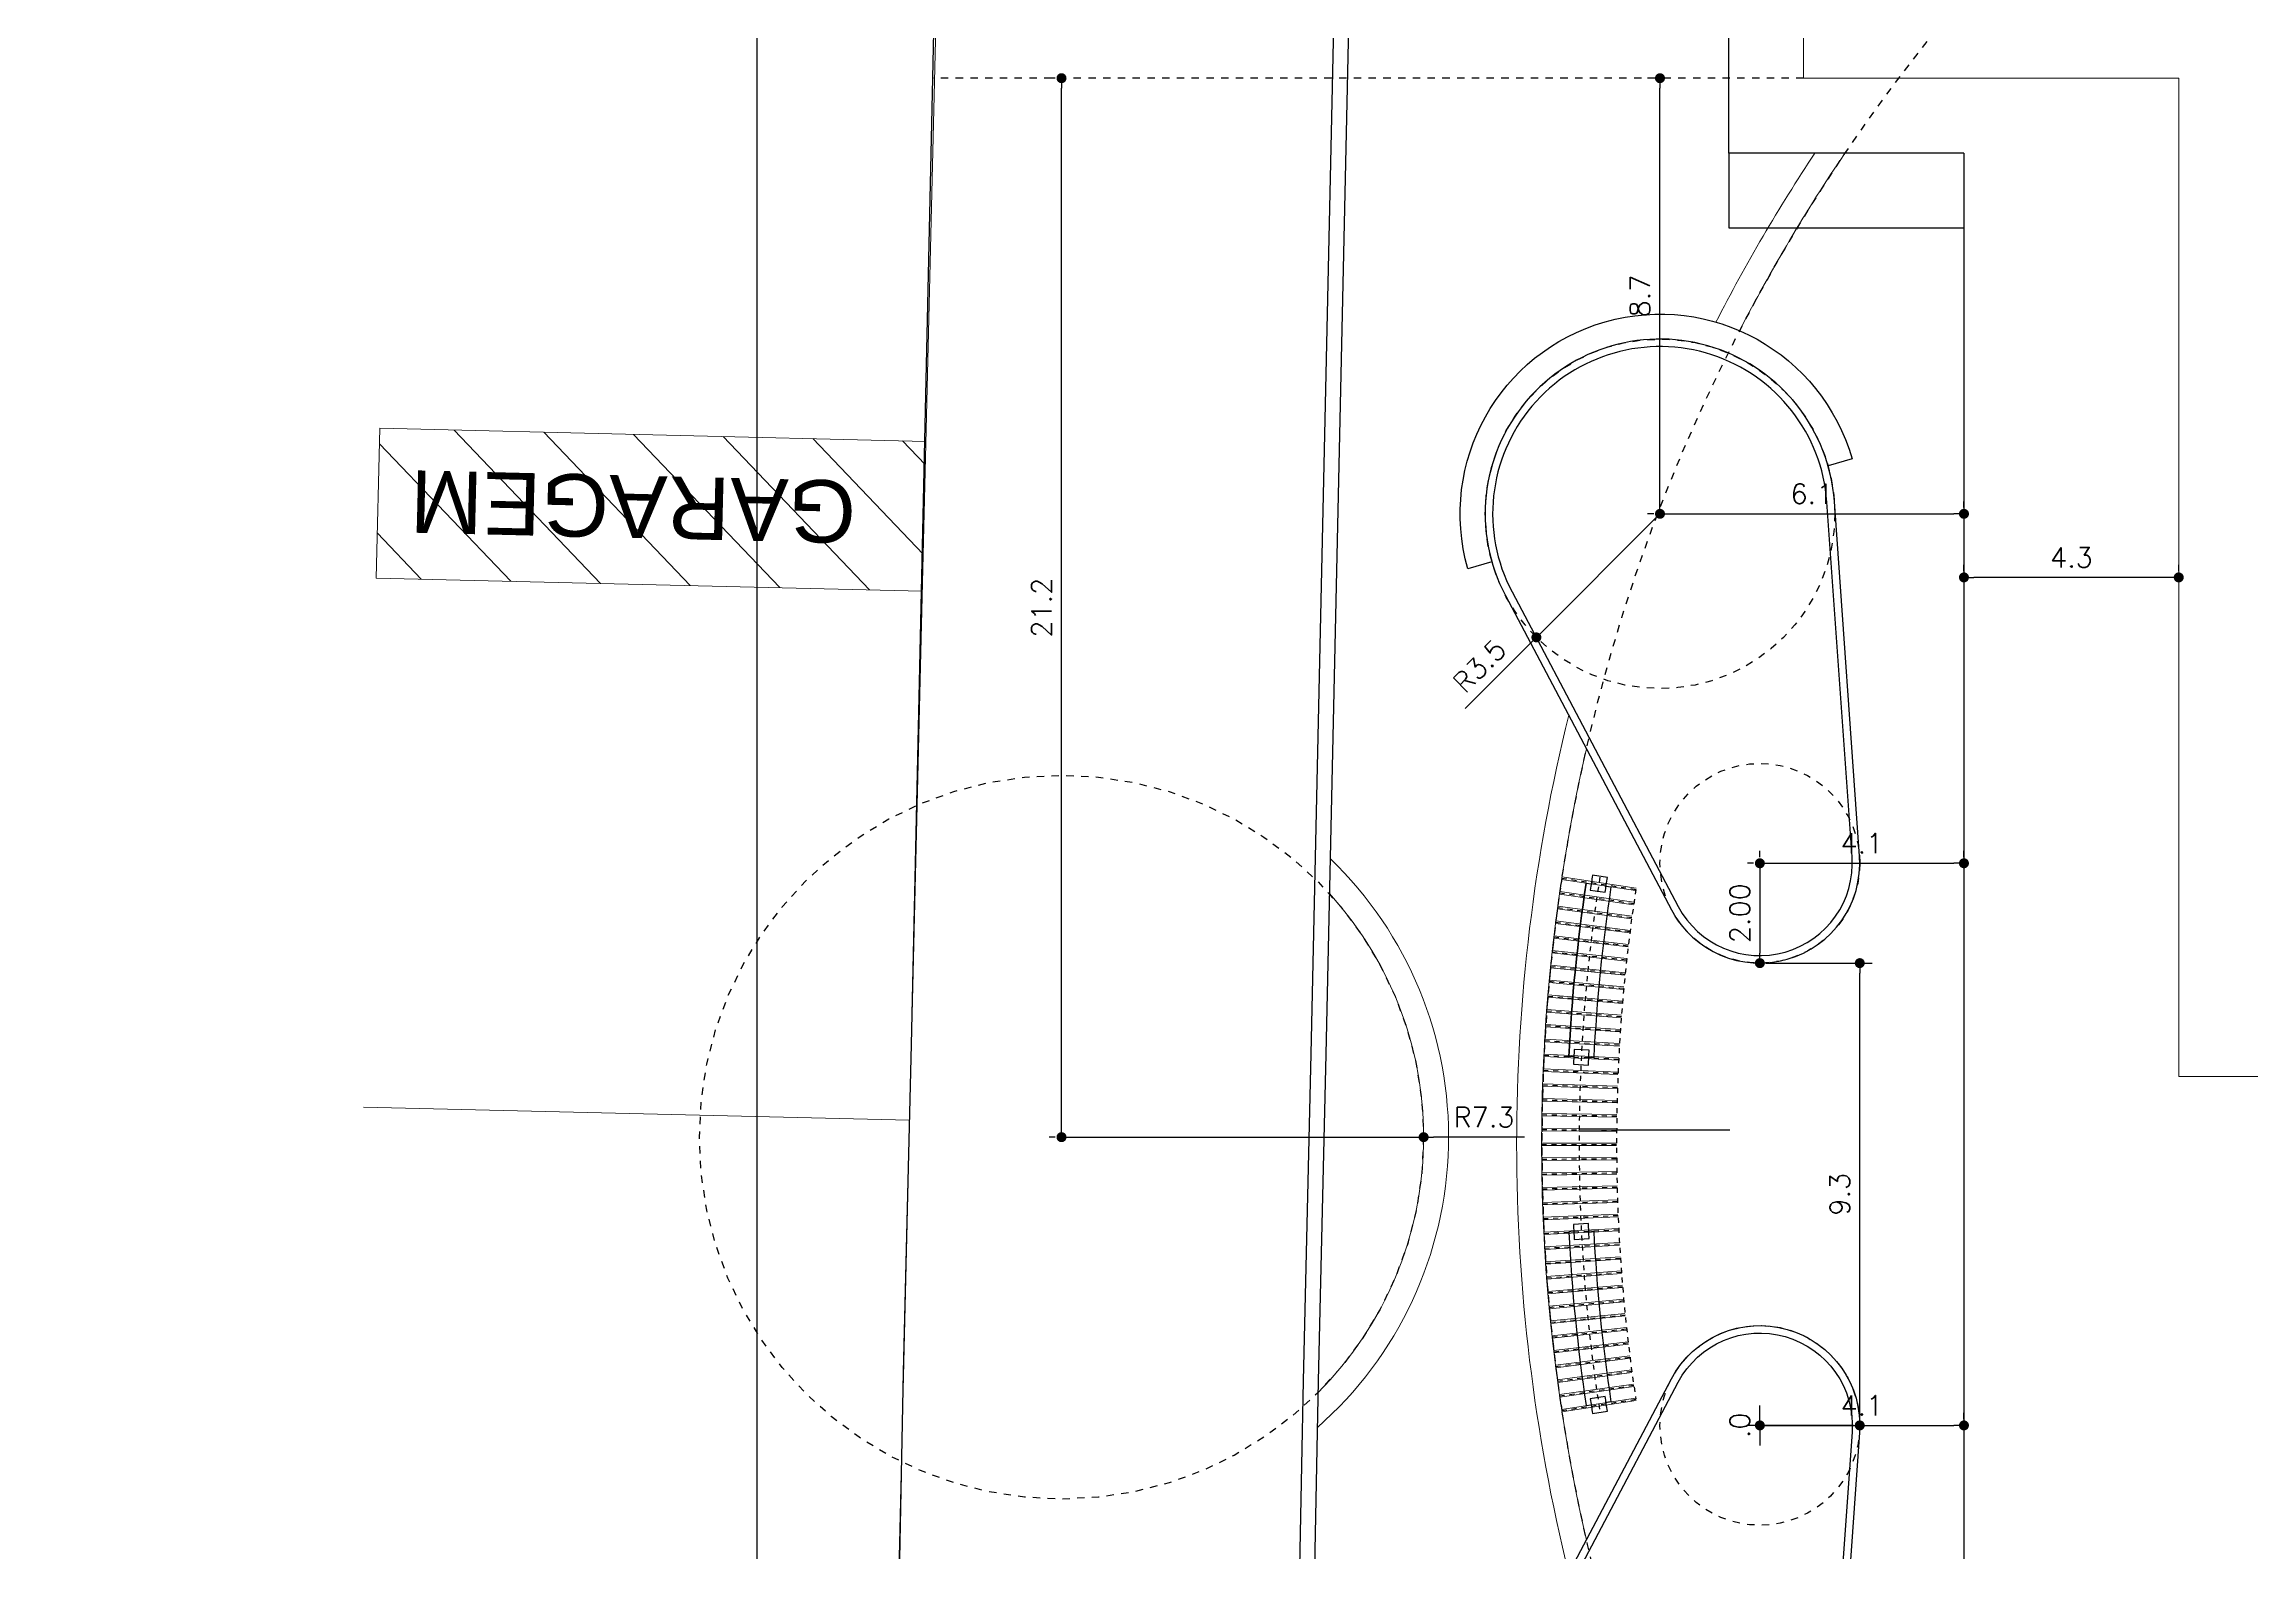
# Model space of a CAD drawing. Extents: x 387222 to 388513, y 9633222 to 9634061.
# Drawn here: x 388092.81 to 388137.01, y 9633354.77 to 9633385 of the extents above; entities that cross this region are included whole.
import ezdxf

# ---------------------------------------------------------------- set-up
doc = ezdxf.new("R2010")
doc.units = 0
doc.header["$LTSCALE"] = 0.04921259842519685
doc.header["$PDSIZE"] = -2.5
doc.linetypes.add('ACAD_PROJEÇÃO', pattern=[0.2, 0.1, -0.1])
doc.linetypes.add('DASHDOT', pattern=[1, 0.5, -0.25, 0, -0.25])
doc.layers.get('Defpoints').update_dxf_attribs({"color": 8})
for name, color, linetype in [('AI-Cotas', 12, 'Continuous'), ('BANCO', 2, 'Continuous'), ('Camada 1', 7, 'Continuous'), ('EIXO', 253, 'DASHDOT'), ('MEIO-FIO', 3, 'Continuous'), ('P2', 2, 'Continuous'), ('P6', 4, 'Continuous'), ('PROJEÇÃO', 8, 'ACAD_PROJEÇÃO')]:
    doc.layers.add(name, color=color, linetype=linetype)
for name, color, linetype, lineweight in [('ARQ_ALVENARIA', 1, 'Continuous', 0), ('ARQ_PISO', 7, 'Continuous', 13), ('CARAMANCHÃO', 2, 'Continuous', 13), ('Layout', 8, 'Continuous', 13)]:
    doc.layers.add(name, color=color, linetype=linetype, lineweight=lineweight)
doc.styles.add('RS200', font='romans.shx', dxfattribs={"height": 0.4})
doc.styles.add('T7', font='arial.ttf')
doc.dimstyles.new('Cota 200', dxfattribs={"dimscale": 0.2, "dimtxt": 0.4, "dimasz": 1, "dimexe": 1.25, "dimexo": 0.625, "dimgap": 1, "dimtad": 1, "dimzin": 4, "dimdsep": 46, "dimtxsty": 'RS200', "dimblk": 'DOT', "dimcen": 0.1, "dimclrt": 2, "dimadec": 0, "dimazin": 0, "dimtfac": 1, "dimtix": 1, "dimtmove": 0, "dimatfit": 3, "dimldrblk": 'DOT', "dimfxl": 1, "dimarcsym": 0})

# ---------------------------------------------------------------- blocks, each defined once
blk = doc.blocks.new('A$C16AF3B07')
at = {"layer": 'Layout'}
h = blk.add_hatch(dxfattribs=at)
h.set_pattern_fill('LINE', color=256, scale=0.4, angle=45, style=0)
h.set_pattern_definition([(45, (57.49700831703376, -18.20105795003474), (-0.8980256121069153, 0.8980256121069154), [])])
h.paths.add_polyline_path([(62.50000041775638, 10.93513705208898), (59.50000041775638, 10.93513705208898), (59.50000041775638, 2.272427082061768e-07), (62.50000041775638, 2.272427082061768e-07)])
for p, q in [((48.90000041777967, 2.272427082061768e-07), (48.90000041777967, 10.93513705208898)), ((59.50000041775638, 2.272427082061768e-07), (59.50000041775638, 10.93513705208898)), ((62.50000041775638, 10.93513705208898), (59.50000041775638, 10.93513705208898)), ((62.50000041775638, 2.272427082061768e-07), (62.50000041775638, 10.93513705208898)), ((87.5100004177657, 2.272427082061768e-07), (4.177563823759556e-07, 2.272427082061768e-07))]:
    blk.add_line(p, q, dxfattribs=at)
at = {"layer": 'Layout', "insert": (60.42481514048995, 1.36657103523612), "char_height": 1.25, "width": 15.72225240717143, "attachment_point": 1, "rotation": 90, "style": 'T7'}
blk.add_mtext('GARAGEM', dxfattribs=at)
blk = doc.blocks.new('Car 01')
at = {"layer": 'BANCO'}
for radius, start, end in [(35, 92.87999999979368, 98.59907443741207), (35, 81.40092556258797, 87.12000000020632), (34.5, 92.87999999984801, 98.59848131056421), (34.5, 81.4015186894358, 87.12000000015199)]:
    blk.add_arc((-0.291117513901554, -34.7487805634737), radius, start, end, dxfattribs=at)
at = {"layer": 'CARAMANCHÃO'}
for points in [[(-4.765250172757078, 0.4681580010801554), (-4.577250322385225, -1.020014051347971)], [(-4.715644437645096, 0.4744246639311314), (-4.527644587273244, -1.013747388496995)], [(-4.470063884218689, 0.5044041462242603), (-4.294537766312715, -0.9852906484156847)], [(-4.420407390978653, 0.5102550182491541), (-4.244881273072679, -0.9794397763907909)], [(-4.17458430287661, 0.5381761007010937), (-4.011544236389454, -0.9529368840157986)], [(-4.124880536634009, 0.5436107702553272), (-3.961840470146853, -0.947502214461565)], [(-3.878832166374195, 0.5694714970886707), (-3.728289594117086, -0.9229550287127495)], [(-3.829084615514148, 0.5744895823299885), (-3.678542043257039, -0.9179369434714317)], [(-3.582828231737949, 0.5982881356030703), (-3.44479371921625, -0.8953471872955561)], [(-3.533040387672372, 0.6028892863541842), (-3.395005875150673, -0.8907460365444422)], [(-3.286593273514882, 0.6246239952743053), (-3.161076508520637, -0.8701152950525284)], [(-3.236768630507868, 0.6288078874349594), (-3.111251865513623, -0.8659314028918743)], [(-2.990148082550149, 0.6484772264957428), (-2.877157874230761, -0.8472611233592033)], [(-2.940290137485135, 0.6522435657680035), (-2.827299929165747, -0.8434947840869427)], [(-2.693513464240823, 0.6698461566120386), (-2.593057742691599, -0.8267862796783447)], [(-2.643625716329552, 0.6731946803629398), (-2.543169994780328, -0.8234377559274435)], [(-2.396710237546358, 0.6887292861938477), (-2.308796053112019, -0.8086921963840723)], [(-2.34679618809605, 0.6916597578674555), (-2.258882003661711, -0.8057617247104645)], [(-2.099759233125951, 0.7051252890378237), (-2.024392755876761, -0.792980145663023)], [(-2.049822385248262, 0.7076375037431717), (-1.974455907999072, -0.790467930957675)], [(-1.802681291999761, 0.7190330140292645), (-1.73986781144049, -0.7796512302011251)], [(-1.752725150436163, 0.7211267966777086), (-1.689911669876892, -0.777557447552681)], [(-1.505497264093719, 0.7304514851421118), (-1.455241188639775, -0.7687063869088888)], [(-1.455525334924459, 0.7321266885846853), (-1.405269259470515, -0.7670311834663153)], [(-1.208228006900754, 0.7393799033015966), (-1.170532863703556, -0.7601463794708252)], [(-1.158243797370233, 0.74063640832901), (-1.120548654173035, -0.7588898744434118)], [(-0.9108943836181425, 0.7458176389336586), (-0.8857628183322959, -0.7539718132466078)], [(-0.860901401785668, 0.7466553580015898), (-0.8357698364998214, -0.7531340941786766)], [(-0.6135172623326071, 0.7497642450034618), (-0.6009510387084447, -0.750183118507266)], [(-0.5635190168977715, 0.750183118507266), (-0.5509527932736091, -0.7497642450034618)], [(-0.3161175139248371, 0.7512194365262985), (-0.3161175139248371, -0.7487805634737015)], [(-0.266117513878271, 0.7512194365262985), (-0.266117513878271, -0.7487805634737015)], [(-0.01871601090533659, 0.750183118507266), (-0.03128223452949896, -0.7497642450034618)], [(0.03128223452949896, 0.7497642450034618), (0.01871601090533659, -0.750183118507266)], [(0.2786663739825599, 0.7466553580015898), (0.2535348086967133, -0.7531340941786766)], [(0.3286593558150344, 0.7458176389336586), (0.3035277905291878, -0.7539718132466078)], [(0.5760087695671245, 0.74063640832901), (0.5383136263699271, -0.7588898744434118)], [(0.6259929790976457, 0.7393799033015966), (0.5882978359004483, -0.7601463794708252)], [(0.8732903071213514, 0.7321266885846853), (0.8230342316674069, -0.7670311834663153)], [(0.9232622362906113, 0.7304514851421118), (0.8730061608366668, -0.7687063869088888)], [(1.170490122633055, 0.7211267966777086), (1.107676642073784, -0.777557447552681)], [(1.220446264196653, 0.7190330140292645), (1.157632783637382, -0.7796512302011251)], [(1.467587357445154, 0.7076375037431717), (1.392220880195964, -0.790467930957675)], [(1.517524205322843, 0.7051252890378237), (1.442157728073653, -0.792980145663023)], [(1.764561160292942, 0.6916597578674555), (1.676646975858603, -0.8057617247104645)], [(1.81447520974325, 0.6887292861938477), (1.726561025308911, -0.8086921963840723)], [(2.061390688526444, 0.6731946803629398), (1.96093496697722, -0.8234377559274435)], [(2.111278436437715, 0.6698461566120386), (2.010822714888491, -0.8267862796783447)], [(2.358055109682027, 0.6522435657680035), (2.245064901362639, -0.8434947840869427)], [(2.407913054747041, 0.6484772264957428), (2.294922846427653, -0.8472611233592033)], [(2.654533602762967, 0.6288078874349594), (2.529016837768722, -0.8659314028918743)], [(2.704358245769981, 0.6246239952743053), (2.578841480775736, -0.8701152950525284)], [(2.950805359869264, 0.6028892863541842), (2.812770847347565, -0.8907460365444422)], [(3.000593203934841, 0.5982881356030703), (2.862558691413142, -0.8953471872955561)], [(3.24684958771104, 0.5744895823299885), (3.096307015453931, -0.9179369434714317)], [(3.296597138571087, 0.5694714970886707), (3.146054566313978, -0.9229550287127495)], [(3.542645508830901, 0.5436107702553272), (3.379605442343745, -0.947502214461565)], [(3.592349275073502, 0.5381761007010937), (3.429309208586346, -0.9529368840157986)], [(3.838172363175545, 0.5102550182491541), (3.66264624526957, -0.9794397763907909)], [(3.887828856415581, 0.5044041462242603), (3.712302738509607, -0.9852906484156847)], [(4.133409409841988, 0.4744246657937765), (3.945409559470136, -1.01374738663435)], [(4.18301514495397, 0.4681580029428005), (3.995015294582117, -1.020014049485326)], [(-5.648842221009545, 0.344600735232234), (-5.423503837373573, -1.138376882299781)], [(-5.599409633723553, 0.352112015709281), (-5.374071250087582, -1.130865601822734)], [(-5.354660024575423, 0.38825349137187), (-5.14175316732144, -1.096559854224324)], [(-5.305166246311273, 0.3953503873199224), (-5.09225938905729, -1.089462958276272)], [(-5.060122451221105, 0.4294402115046978), (-4.859662062954158, -1.057104652747512)], [(-5.010570955695584, 0.4361222255975008), (-4.810110567428637, -1.050422638654709)], [(4.428335927892476, 0.4361222255975008), (4.227875539625529, -1.050422638654709)], [(4.477887423417997, 0.4294402115046978), (4.277427035151049, -1.057104652747512)], [(4.722931218508165, 0.3953503873199224), (4.510024361254182, -1.089462958276272)], [(4.772424996772315, 0.38825349137187), (4.559518139518332, -1.096559854224324)], [(5.017174605920445, 0.352112015709281), (4.791836222284473, -1.130865601822734)], [(5.066607193206437, 0.344600735232234), (4.841268809570465, -1.138376882299781)]]:
    blk.add_lwpolyline(points, dxfattribs=at)
at = {"layer": 'EIXO'}
for points in [[(-4.740447305201087, 0.4712913315743208), (-4.552447454829235, -1.01688071899116)], [(-4.445235637598671, 0.5073295831680298), (-4.269709519692697, -0.9823652133345604)], [(-4.14973241975531, 0.5408934354782104), (-3.986692353268154, -0.9502195492386818)], [(-3.853958390944172, 0.5719805397093296), (-3.703415818687063, -0.9204459860920906)], [(-3.557934309705161, 0.6005887109786272), (-3.419899797183461, -0.8930466119199991)], [(-3.261680952040479, 0.6267159413546324), (-3.136164186988026, -0.8680233489722013)], [(-2.965219110017642, 0.6503603961318731), (-2.852228901698254, -0.845377953723073)], [(-2.668569590256084, 0.6715204175561666), (-2.568113868765067, -0.8251120168715715)], [(-2.371753212821204, 0.690194521099329), (-2.283839028386865, -0.8072269596159458)], [(-2.074790809187107, 0.7063813973218203), (-1.999424331937917, -0.7917240392416716)], [(-1.777703221247066, 0.7200799062848091), (-1.714889740629587, -0.7786043398082256)], [(-1.480511299509089, 0.7312890868633986), (-1.430255224055145, -0.767868785187602)], [(-1.183235902106389, 0.7400081567466259), (-1.1455407589674, -0.7595181278884411)], [(-0.8858978927019052, 0.7462364993989468), (-0.8607663274160586, -0.7535529546439648)], [(-0.5885181396151893, 0.7499736808240414), (-0.5759519159910269, -0.7499736808240414)], [(-0.291117513901554, 0.7512194365262985), (-0.291117513901554, -0.7487805634737015)], [(0.006283111812081188, 0.7499736808240414), (-0.006283111812081188, -0.7499736808240414)], [(0.3036628648987971, 0.7462364993989468), (0.2785312996129505, -0.7535529546439648)], [(0.6010008743032813, 0.7400081567466259), (0.5633057311642915, -0.7595181278884411)], [(0.8982762717059813, 0.7312890868633986), (0.8480201962520368, -0.767868785187602)], [(1.195468193443958, 0.7200799062848091), (1.132654712826479, -0.7786043398082256)], [(1.492555781383999, 0.7063813973218203), (1.417189304134808, -0.7917240392416716)], [(1.789518185018096, 0.690194521099329), (1.701604000583757, -0.8072269596159458)], [(2.086334562452976, 0.6715204175561666), (1.985878840961959, -0.8251120168715715)], [(2.382984082214534, 0.6503603961318731), (2.269993873895146, -0.845377953723073)], [(2.679445924295578, 0.6267159413546324), (2.553929159243125, -0.8680233489722013)], [(2.975699281902052, 0.6005887109786272), (2.837664769380353, -0.8930466119199991)], [(3.271723363141064, 0.5719805397093296), (3.121180790883955, -0.9204459860920906)], [(3.567497391952202, 0.5408934354782104), (3.404457325465046, -0.9502195492386818)], [(3.863000609795563, 0.5073295831680298), (3.687474491889589, -0.9823652133345604)], [(4.158212277397979, 0.4712913334369659), (3.970212427026127, -1.016880717128515)], [(-5.624125927395653, 0.3483563754707575), (-5.398787543701474, -1.134621242061257)], [(-5.329913135443348, 0.3918019384145737), (-5.117006278189365, -1.093011405318975)], [(-5.035346703487448, 0.4327812176197767), (-4.834886315162294, -1.053763644769788)], [(4.45311167568434, 0.4327812176197767), (4.252651287359186, -1.053763644769788)], [(4.74767810764024, 0.3918019384145737), (4.534771250386257, -1.093011405318975)], [(5.041890899592545, 0.3483563754707575), (4.816552515898366, -1.134621242061257)]]:
    blk.add_lwpolyline(points, dxfattribs=at)
for radius, start, end in [(35.5, 81.36000000304605, 98.63999999695396), (34.75, 81.13846155099105, 98.86153844900895), (34, 81.36000000304605, 98.63999999695396)]:
    blk.add_arc((-0.291117513901554, -34.7487805634737), radius, start, end, dxfattribs=at)
at = {"layer": 'P6'}
for points in [[(-2.179320110939443, -0.2012378051877022, -0.002167640242769304), (-1.879699024022557, -0.1861645095050335), (-1.894772458763327, 0.1134593691676855, 0.002149007059236407), (-2.194393545971252, 0.09838607534766197)], [(1.297464027360547, -0.1861645113676786, -0.002167640242769304), (1.597085114277434, -0.2012378070503473), (1.612158551230095, 0.09838607162237167, 0.002149007059236407), (1.312537464255001, 0.1134593691676855)], [(-5.637037243577652, -0.5651710126549006, -0.002167640242769304), (-5.340441720210947, -0.5201033353805542), (-5.385509815707337, -0.2235050480812788, 0.002149007059236407), (-5.682105339481495, -0.26857272349298)], [(4.758206723199692, -0.5201033409684896, -0.002167640242769304), (5.054802246566396, -0.565171018242836), (5.09987034421647, -0.2685727309435606, 0.002149007059236407), (4.80327482096618, -0.2235050518065691)]]:
    blk.add_lwpolyline(points, format="xyb", close=True, dxfattribs=at)
blk = doc.blocks.new('_Dot')
at = {"color": 0, "linetype": 'ByBlock', "lineweight": -2}
blk.add_line((-0.5, 0), (-1, 0), dxfattribs=at)
at = {"color": 0, "linetype": 'ByBlock', "const_width": 0.5}
blk.add_lwpolyline([(-0.25, 0, 1), (0.25, 0, 1)], format="xyb", close=True, dxfattribs=at)
blk = doc.blocks.new('*D323')
at = {"layer": 'AI-Cotas', "color": 0, "lineweight": -2, "transparency": 16777216}
for p, q in [((388127.1621112292, 9633357.451704603), (388127.1621112292, 9633357.576704603)), ((388131.2482792893, 9633357.451704603), (388131.2482792893, 9633357.576704603)), ((388127.3621112292, 9633357.326704603), (388131.0482792893, 9633357.326704603))]:
    blk.add_line(p, q, dxfattribs=at)
at = {"layer": 'Defpoints', "color": 0, "transparency": 16777216}
for p in [(388127.1621112292, 9633357.326704603), (388131.2482792893, 9633357.326704603), (388131.2482792893, 9633357.326704603)]:
    blk.add_point(p, dxfattribs=at)
at = {"layer": 'AI-Cotas', "color": 0, "lineweight": -2, "transparency": 16777216, "xscale": 0.2, "yscale": 0.2, "zscale": 0.2, "rotation": 180}
blk.add_blockref('_Dot', (388127.1621112292, 9633357.326704603), dxfattribs=at)
at = {"layer": 'AI-Cotas', "color": 0, "lineweight": -2, "transparency": 16777216, "xscale": 0.2, "yscale": 0.2, "zscale": 0.2}
blk.add_blockref('_Dot', (388131.2482792893, 9633357.326704603), dxfattribs=at)
at = {"layer": 'AI-Cotas', "color": 2, "transparency": 16777216, "insert": (388129.2051952592, 9633357.726704603), "char_height": 0.4, "attachment_point": 5, "style": 'RS200'}
blk.add_mtext('4.1', dxfattribs=at)
blk = doc.blocks.new('*D347')
at = {"layer": 'AI-Cotas', "color": 0, "lineweight": -2, "transparency": 16777216}
for p, q in [((388127.1621112292, 9633357.526704602), (388127.1621112292, 9633357.726704603)), ((388127.0371112292, 9633357.326704603), (388126.9121112292, 9633357.326704603)), ((388129.0371017759, 9633357.326671533), (388126.9121112292, 9633357.326671533)), ((388127.1621112292, 9633357.326704603), (388127.1621112292, 9633357.326671533)), ((388127.1621112292, 9633357.126671534), (388127.1621112292, 9633356.926671533))]:
    blk.add_line(p, q, dxfattribs=at)
at = {"layer": 'Defpoints', "color": 0, "transparency": 16777216}
for p in [(388127.1621112292, 9633357.326704603), (388127.1621112292, 9633357.326671533), (388129.1621017759, 9633357.326671533)]:
    blk.add_point(p, dxfattribs=at)
at = {"layer": 'AI-Cotas', "color": 0, "lineweight": -2, "transparency": 16777216, "xscale": 0.2, "yscale": 0.2, "zscale": 0.2}
for p, rotation in [((388127.1621112292, 9633357.326704603), 270), ((388127.1621112292, 9633357.326671533), 90)]:
    blk.add_blockref('_Dot', p, dxfattribs=dict(at, rotation=rotation))
at = {"layer": 'AI-Cotas', "color": 2, "transparency": 16777216, "insert": (388126.7621112276, 9633357.326688068), "char_height": 0.4, "attachment_point": 5, "rotation": 90, "style": 'RS200'}
blk.add_mtext('.0', dxfattribs=at)
blk = doc.blocks.new('*D325')
at = {"layer": 'AI-Cotas', "color": 0, "lineweight": -2, "transparency": 16777216}
for p, q in [((388125.1621187115, 9633375.71185666), (388125.1621187115, 9633375.83685666)), ((388131.2482792893, 9633375.71185666), (388131.2482792893, 9633375.83685666)), ((388125.3621187115, 9633375.58685666), (388131.0482792893, 9633375.58685666))]:
    blk.add_line(p, q, dxfattribs=at)
at = {"layer": 'Defpoints', "color": 0, "transparency": 16777216}
for p in [(388125.1621187115, 9633375.58685666), (388131.2482792893, 9633375.58685666), (388131.2482792893, 9633375.58685666)]:
    blk.add_point(p, dxfattribs=at)
at = {"layer": 'AI-Cotas', "color": 0, "lineweight": -2, "transparency": 16777216, "xscale": 0.2, "yscale": 0.2, "zscale": 0.2, "rotation": 180}
blk.add_blockref('_Dot', (388125.1621187115, 9633375.58685666), dxfattribs=at)
at = {"layer": 'AI-Cotas', "color": 0, "lineweight": -2, "transparency": 16777216, "xscale": 0.2, "yscale": 0.2, "zscale": 0.2}
blk.add_blockref('_Dot', (388131.2482792893, 9633375.58685666), dxfattribs=at)
at = {"layer": 'AI-Cotas', "color": 2, "transparency": 16777216, "insert": (388128.2051990004, 9633375.98685666), "char_height": 0.4, "attachment_point": 5, "style": 'RS200'}
blk.add_mtext('6.1', dxfattribs=at)
blk = doc.blocks.new('*D326')
at = {"layer": 'AI-Cotas', "color": 0, "lineweight": -2, "transparency": 16777216}
for p, q in [((388127.1621112292, 9633368.71188286), (388127.1621112292, 9633368.83688286)), ((388127.3621112292, 9633368.58688286), (388131.0482792893, 9633368.58688286)), ((388131.2482792893, 9633368.71188286), (388131.2482792893, 9633368.83688286))]:
    blk.add_line(p, q, dxfattribs=at)
at = {"layer": 'Defpoints', "color": 0, "transparency": 16777216}
for p in [(388127.1621112292, 9633368.58688286), (388131.2482792893, 9633368.58688286), (388131.2482792893, 9633368.58688286)]:
    blk.add_point(p, dxfattribs=at)
at = {"layer": 'AI-Cotas', "color": 0, "lineweight": -2, "transparency": 16777216, "xscale": 0.2, "yscale": 0.2, "zscale": 0.2, "rotation": 180}
blk.add_blockref('_Dot', (388127.1621112292, 9633368.58688286), dxfattribs=at)
at = {"layer": 'AI-Cotas', "color": 0, "lineweight": -2, "transparency": 16777216, "xscale": 0.2, "yscale": 0.2, "zscale": 0.2}
blk.add_blockref('_Dot', (388131.2482792893, 9633368.58688286), dxfattribs=at)
at = {"layer": 'AI-Cotas', "color": 2, "transparency": 16777216, "insert": (388129.2051952592, 9633368.98688286), "char_height": 0.4, "attachment_point": 5, "style": 'RS200'}
blk.add_mtext('4.1', dxfattribs=at)
blk = doc.blocks.new('*D327')
at = {"layer": 'AI-Cotas', "color": 0, "lineweight": -2, "transparency": 16777216}
for p, q in [((388125.1621187152, 9633375.586856645), (388122.6872449797, 9633373.11198292)), ((388121.259562714, 9633371.68430066), (388122.5458236225, 9633372.970561564))]:
    blk.add_line(p, q, dxfattribs=at)
at = {"layer": 'Defpoints', "color": 0, "transparency": 16777216}
for p in [(388125.1621187152, 9633375.586856645), (388122.6872449797, 9633373.11198292)]:
    blk.add_point(p, dxfattribs=at)
at = {"layer": 'AI-Cotas', "color": 0, "lineweight": -2, "transparency": 16777216, "xscale": 0.2, "yscale": 0.2, "zscale": 0.2, "rotation": 44.99999989219479}
blk.add_blockref('_Dot', (388122.6872449797, 9633373.11198292), dxfattribs=at)
at = {"layer": 'AI-Cotas', "color": 2, "transparency": 16777216, "insert": (388121.5491397791, 9633372.53956315), "char_height": 0.4, "attachment_point": 5, "rotation": 44.99999989219479, "style": 'RS200'}
blk.add_mtext('R3.5', dxfattribs=at)
blk = doc.blocks.new('*D328')
at = {"layer": 'AI-Cotas', "color": 0, "lineweight": -2, "transparency": 16777216}
for p, q in [((388127.0371112292, 9633368.58688286), (388126.9121112292, 9633368.58688286)), ((388127.1621112292, 9633368.38688286), (388127.1621112292, 9633366.78691593)), ((388127.2871017763, 9633366.58691593), (388127.4121112292, 9633366.58691593))]:
    blk.add_line(p, q, dxfattribs=at)
at = {"layer": 'Defpoints', "color": 0, "transparency": 16777216}
for p in [(388127.1621112292, 9633368.58688286), (388127.1621017763, 9633366.58691593), (388127.1621112292, 9633366.58691593)]:
    blk.add_point(p, dxfattribs=at)
at = {"layer": 'AI-Cotas', "color": 0, "lineweight": -2, "transparency": 16777216, "xscale": 0.2, "yscale": 0.2, "zscale": 0.2}
for p, rotation in [((388127.1621112292, 9633368.58688286), 90), ((388127.1621112292, 9633366.58691593), 270)]:
    blk.add_blockref('_Dot', p, dxfattribs=dict(at, rotation=rotation))
at = {"layer": 'AI-Cotas', "color": 2, "transparency": 16777216, "insert": (388126.7621112276, 9633367.586899396), "char_height": 0.4, "attachment_point": 5, "rotation": 90, "style": 'RS200'}
blk.add_mtext('2.00', dxfattribs=at)
blk = doc.blocks.new('*D348')
at = {"layer": 'AI-Cotas', "color": 0, "lineweight": -2, "transparency": 16777216}
for p, q in [((388125.0371187152, 9633384.313424403), (388124.9121187152, 9633384.313424403)), ((388125.1621187152, 9633375.78685665), (388125.1621187152, 9633384.113424404)), ((388125.0371187152, 9633375.58685665), (388124.9121187152, 9633375.58685665))]:
    blk.add_line(p, q, dxfattribs=at)
at = {"layer": 'Defpoints', "color": 0, "transparency": 16777216}
for p in [(388125.1621187152, 9633384.313424403), (388125.1621187152, 9633384.313424403), (388125.1621187152, 9633375.58685665)]:
    blk.add_point(p, dxfattribs=at)
at = {"layer": 'AI-Cotas', "color": 0, "lineweight": -2, "transparency": 16777216, "xscale": 0.2, "yscale": 0.2, "zscale": 0.2}
for p, rotation in [((388125.1621187152, 9633384.313424403), 90), ((388125.1621187152, 9633375.58685665), 270)]:
    blk.add_blockref('_Dot', p, dxfattribs=dict(at, rotation=rotation))
at = {"layer": 'AI-Cotas', "color": 2, "transparency": 16777216, "insert": (388124.7621187136, 9633379.950140527), "char_height": 0.4, "attachment_point": 5, "rotation": 90, "style": 'RS200'}
blk.add_mtext('8.7', dxfattribs=at)
blk = doc.blocks.new('*D349')
at = {"layer": 'AI-Cotas', "color": 0, "lineweight": -2, "transparency": 16777216}
for p, q in [((388127.2871112292, 9633366.58691593), (388129.4121112292, 9633366.58691593)), ((388129.1621112292, 9633357.526704602), (388129.1621112292, 9633366.386915931)), ((388129.0371112292, 9633357.326704603), (388128.9121112292, 9633357.326704603))]:
    blk.add_line(p, q, dxfattribs=at)
at = {"layer": 'Defpoints', "color": 0, "transparency": 16777216}
for p in [(388127.1621112292, 9633366.58691593), (388129.1621112292, 9633366.58691593), (388129.1621112292, 9633357.326704603)]:
    blk.add_point(p, dxfattribs=at)
at = {"layer": 'AI-Cotas', "color": 0, "lineweight": -2, "transparency": 16777216, "xscale": 0.2, "yscale": 0.2, "zscale": 0.2}
for p, rotation in [((388129.1621112292, 9633366.58691593), 90), ((388129.1621112292, 9633357.326704603), 270)]:
    blk.add_blockref('_Dot', p, dxfattribs=dict(at, rotation=rotation))
at = {"layer": 'AI-Cotas', "color": 2, "transparency": 16777216, "insert": (388128.7621112276, 9633361.956810266), "char_height": 0.4, "attachment_point": 5, "rotation": 90, "style": 'RS200'}
blk.add_mtext('9.3', dxfattribs=at)
blk = doc.blocks.new('*D363')
at = {"layer": 'AI-Cotas', "color": 0, "lineweight": -2, "transparency": 16777216}
for p, q in [((388113.0549604529, 9633384.313424403), (388112.9299604529, 9633384.313424403)), ((388113.1799604529, 9633363.300743239), (388113.1799604529, 9633384.113424404)), ((388113.0549604529, 9633363.10074324), (388112.9299604529, 9633363.10074324))]:
    blk.add_line(p, q, dxfattribs=at)
at = {"layer": 'Defpoints', "color": 0, "transparency": 16777216}
for p in [(388113.1799604529, 9633384.313424403), (388113.1799604529, 9633384.313424403), (388113.1799604529, 9633363.10074324)]:
    blk.add_point(p, dxfattribs=at)
at = {"layer": 'AI-Cotas', "color": 0, "lineweight": -2, "transparency": 16777216, "xscale": 0.2, "yscale": 0.2, "zscale": 0.2}
for p, rotation in [((388113.1799604529, 9633384.313424403), 90), ((388113.1799604529, 9633363.10074324), 270)]:
    blk.add_blockref('_Dot', p, dxfattribs=dict(at, rotation=rotation))
at = {"layer": 'AI-Cotas', "color": 2, "transparency": 16777216, "insert": (388112.7799604513, 9633373.707083821), "char_height": 0.4, "attachment_point": 5, "rotation": 90, "style": 'RS200'}
blk.add_mtext('21.2', dxfattribs=at)
blk = doc.blocks.new('*D364')
at = {"layer": 'AI-Cotas', "color": 0, "lineweight": -2, "transparency": 16777216}
for p, q in [((388113.1799604548, 9633363.100743238), (388120.4299604622, 9633363.100743236)), ((388122.4490080813, 9633363.100743236), (388120.6299604622, 9633363.100743236))]:
    blk.add_line(p, q, dxfattribs=at)
at = {"layer": 'Defpoints', "color": 0, "transparency": 16777216}
for p in [(388113.1799604548, 9633363.100743238), (388120.4299604622, 9633363.100743236)]:
    blk.add_point(p, dxfattribs=at)
at = {"layer": 'AI-Cotas', "color": 0, "lineweight": -2, "transparency": 16777216, "xscale": 0.2, "yscale": 0.2, "zscale": 0.2, "rotation": 179.9999999852798}
blk.add_blockref('_Dot', (388120.4299604622, 9633363.100743236), dxfattribs=at)
at = {"layer": 'AI-Cotas', "color": 2, "transparency": 16777216, "insert": (388121.6394842719, 9633363.500743236), "char_height": 0.4, "attachment_point": 5, "rotation": 359.99999998527977, "style": 'RS200'}
blk.add_mtext('R7.3', dxfattribs=at)
blk = doc.blocks.new('*D403')
at = {"layer": 'AI-Cotas', "color": 0, "lineweight": -2, "transparency": 16777216}
for p, q in [((388131.2482792893, 9633374.438424403), (388131.2482792893, 9633374.563424403)), ((388135.3482792882, 9633374.313424403), (388131.4482792893, 9633374.313424403)), ((388135.5482792882, 9633374.438424403), (388135.5482792882, 9633374.563424403))]:
    blk.add_line(p, q, dxfattribs=at)
at = {"layer": 'Defpoints', "color": 0, "transparency": 16777216}
for p in [(388131.2482792893, 9633374.313424403), (388131.2482792893, 9633374.313424403), (388135.5482792882, 9633374.313424403)]:
    blk.add_point(p, dxfattribs=at)
at = {"layer": 'AI-Cotas', "color": 0, "lineweight": -2, "transparency": 16777216, "xscale": 0.2, "yscale": 0.2, "zscale": 0.2, "rotation": 180}
blk.add_blockref('_Dot', (388131.2482792893, 9633374.313424403), dxfattribs=at)
at = {"layer": 'AI-Cotas', "color": 0, "lineweight": -2, "transparency": 16777216, "xscale": 0.2, "yscale": 0.2, "zscale": 0.2}
blk.add_blockref('_Dot', (388135.5482792882, 9633374.313424403), dxfattribs=at)
at = {"layer": 'AI-Cotas', "color": 2, "transparency": 16777216, "insert": (388133.3982792887, 9633374.713424403), "char_height": 0.4, "attachment_point": 5, "style": 'RS200'}
blk.add_mtext('4.3', dxfattribs=at)

msp = doc.modelspace()

# ---------------------------------------------------------------- linework, layer by layer
msp.add_lwpolyline([(388171.0892623653, 9633432.609019702), (388171.0892623653, 9633308.609019702), (388107.0892623653, 9633308.609019702), (388107.0892623653, 9633432.609019702)], close=True)
at = {"layer": 'ARQ_ALVENARIA'}
msp.add_lwpolyline([(388153.0582792879, 9633384.313424403), (388145.5482792882, 9633384.313424403), (388145.5482792882, 9633364.313424403), (388135.5482792882, 9633364.313424403), (388135.5482792882, 9633384.313424403), (388128.0382792884, 9633384.313424403), (388128.0382792884, 9633392.313424403), (388133.0482792882, 9633392.313424403), (388133.0482792882, 9633400.313424403), (388148.0482792882, 9633400.313424403), (388148.0482792882, 9633392.313424403), (388153.0582792879, 9633392.313424403)], close=True, dxfattribs=at)
at = {"layer": 'ARQ_PISO'}
for points in [[(388128.2640394838, 9633382.813424403, 0.02727129968026401), (388126.2811893066, 9633379.427091878)], [(388128.8653275007, 9633382.813424403, 0.02915314659912126), (388126.7554221907, 9633379.255797405)], [(388123.3340116171, 9633371.553311715, 0.1211490013378868), (388123.3339835004, 9633354.360200204)], [(388123.6884924722, 9633370.881996913, 0.1130496624757512), (388123.6884656986, 9633355.031517552)]]:
    msp.add_lwpolyline(points, format="xyb", dxfattribs=at)
for radius, start, end in [(7.750076382344606, 311.3264244827681, 46.04755513796758), (7.250076382344606, 315.0808516972617, 42.28784559730283)]:
    msp.add_arc((388113.1799604548, 9633363.100743238), radius, start, end, dxfattribs=at)
at = {"layer": 'BANCO'}
for points in [[(388121.3160059871, 9633374.488009132, -0.9999807767049875), (388129.0081975674, 9633376.685778145)], [(388123.4375088894, 9633364.710264284), (388123.3367406362, 9633364.71533372, -0.02495935079372837), (388123.6859220666, 9633368.189602317), (388123.7856837222, 9633368.17451749)], [(388124.0823118267, 9633368.129664749), (388124.180302239, 9633368.11484775, 0.02495676117749369), (388123.8361091138, 9633364.69021156), (388123.7371299778, 9633364.69519099)], [(388123.4375088894, 9633361.203300882), (388123.3367406362, 9633361.198231447, 0.02495935079372843), (388123.6859762379, 9633357.723604603), (388123.7857269616, 9633357.738761721)], [(388123.737129976, 9633361.218374178), (388123.8361091138, 9633361.223353608, 0.02495676117749358), (388124.180302239, 9633357.798717419), (388124.082322563, 9633357.783829411)]]:
    msp.add_lwpolyline(points, format="xyb", dxfattribs=at)
for points in [[(388129.0081975674, 9633376.685778145), (388128.5274355942, 9633376.548417581)], [(388121.7967679565, 9633374.625369694), (388121.3160059871, 9633374.488009132)]]:
    msp.add_lwpolyline(points, dxfattribs=at)
for points in [[(388124.063856895, 9633368.006106822, -0.002167640242769304), (388124.1089245723, 9633368.302702345), (388123.812326285, 9633368.347770441, 0.002149007059236407), (388123.7672586059, 9633368.051174918)], [(388123.7299180654, 9633364.545364125, -0.002167640242769304), (388123.7449913611, 9633364.844985211), (388123.4453674824, 9633364.860058649, 0.002149007059236407), (388123.4302941849, 9633364.560437562)], [(388123.7449913592, 9633361.068579987, -0.002167640242769304), (388123.7299180636, 9633361.368201073), (388123.4302941849, 9633361.35312764, 0.002149007059236407), (388123.4453674787, 9633361.053506551)], [(388124.1089245667, 9633357.610862855, -0.002167640242769304), (388124.0638568894, 9633357.907458378), (388123.7672586021, 9633357.862390282, 0.002149007059236407), (388123.8123262775, 9633357.565794758)]]:
    msp.add_lwpolyline(points, format="xyb", close=True, dxfattribs=at)
at = {"layer": 'Defpoints'}
msp.add_lwpolyline([(388123.5437535549, 9633363.247900099), (388126.5618187499, 9633363.247900099)], dxfattribs=at)
at = {"layer": 'MEIO-FIO'}
msp.add_lwpolyline([(388181.0503417616, 9633312.819097972), (388109.154531273, 9633314.552303024), (388110.0180244808, 9633358.39397047), (388110.1751106576, 9633364.955479896), (388110.6005648272, 9633384.31115872), (388111.1084413574, 9633407.680423092), (388092.8105605197, 9633411.015496222)], dxfattribs=at)
for points in [[(388131.8482792889, 9633410.858026268), (388123.0934019451, 9633410.858026268, 0.4078634361055881), (388119.0943462299, 9633406.944936462), (388118.5986328972, 9633384.135354428), (388118.1730065559, 9633364.771842785), (388118.01613905, 9633358.219467293), (388117.388243203, 9633326.339655492, 0.4129226869043201), (388121.2910668859, 9633322.262049694), (388156.8463738514, 9633321.404911606, 0.4254350763585992), (388160.9423793265, 9633325.459978256), (388160.740314058, 9633339.833148718)], [(388131.5482792882, 9633410.558026267), (388123.0934019451, 9633410.558026267, 0.4078634362052328), (388119.3942754072, 9633406.938418197), (388118.8985620764, 9633384.128836162), (388118.4729276532, 9633364.764956394), (388118.3160683466, 9633358.212923424), (388117.6881850315, 9633326.333747922, 0.412922686934726), (388121.2982969386, 9633322.56196256), (388156.8536039041, 9633321.70482447, 0.4254350763057252), (388160.6424089679, 9633325.455761123), (388160.4420774811, 9633339.705605276)], [(388129.1570951426, 9633368.728320315), (388128.6533401524, 9633375.834390316, 1.232485810476043), (388122.0670898156, 9633373.952604502), (388125.3935235133, 9633367.653014133, 0.8113683683583507), (388129.1570951333, 9633368.728320314)], [(388129.1570951426, 9633357.185244853), (388128.6533401524, 9633350.079174852, -1.232485810476043), (388122.0670898156, 9633351.960960666), (388125.3935235133, 9633358.260551035, -0.8113683683583507), (388129.1570951333, 9633357.185244855)]]:
    msp.add_lwpolyline(points, format="xyb", dxfattribs=at)
for points in [[(388129.0074668703, 9633368.717766507), (388128.5037156501, 9633375.823783316, 1.232485811116807), (388122.1997331855, 9633374.022645466), (388125.5261668832, 9633367.723055094, 0.8113683676301592)], [(388129.0074668703, 9633357.195798662), (388128.5037156501, 9633350.089781852, -1.232485811116807), (388122.1997331855, 9633351.890919702), (388125.5261668832, 9633358.190510072, -0.8113683676301592)]]:
    msp.add_lwpolyline(points, format="xyb", close=True, dxfattribs=at)
at = {"layer": 'P2'}
for points in [[(388131.2482792893, 9633382.813424403), (388126.5382792884, 9633382.813424403), (388126.5382792884, 9633393.813424403), (388131.5482792882, 9633393.813424403), (388131.5482792882, 9633401.813424403), (388149.5482792882, 9633401.813424403), (388149.5482792882, 9633393.813424403), (388154.5582792879, 9633393.813424403), (388154.5582792879, 9633382.813424403), (388149.8482792889, 9633382.813424403)], [(388126.5382792884, 9633382.813424403), (388126.5382792884, 9633381.313424403), (388131.2482792893, 9633381.313424403)], [(388131.2482792893, 9633382.813424403), (388131.2482792893, 9633349.313424403)]]:
    msp.add_lwpolyline(points, dxfattribs=at)
at = {"layer": 'PROJEÇÃO', "ltscale": 30}
msp.add_lwpolyline([(388128.0382792884, 9633384.313424403), (388110.6006140662, 9633384.313424403)], dxfattribs=at)
for centre, radius in [((388158.3025334076, 9633362.956698792), 35.5), ((388125.1621187152, 9633375.58685665), 3.5), ((388113.1799604548, 9633363.100743238), 7.25), ((388127.1621112292, 9633368.58688286), 2), ((388127.1621112292, 9633357.326704603), 2)]:
    msp.add_circle(centre, radius, dxfattribs=at)

# ---------------------------------------------------------------- block references
at = {"layer": 'Camada 1'}
for name, p, rotation in [('A$C16AF3B07', (388108.9685352267, 9633314.55666287), 88.62856920070963), ('Car 01', (388123.5437535541, 9633363.247900099), 90)]:
    msp.add_blockref(name, p, dxfattribs=dict(at, rotation=rotation))

# ---------------------------------------------------------------- dimensions: what is measured, and where the dimension line sits
at = {"layer": 'AI-Cotas'}
for base, p1, p2, angle, picture, middle in [((388113.1799604529, 9633384.313424403), (388113.1799604529, 9633363.10074324), (388113.1799604529, 9633384.313424403), 90, '*D363', (388112.7799604513, 9633373.707083821)), ((388125.1621187152, 9633384.313424403), (388125.1621187152, 9633375.58685665), (388125.1621187152, 9633384.313424403), 90, '*D348', (388124.7621187136, 9633379.950140527)), ((388131.2482792893, 9633375.58685666), (388125.1621187115, 9633375.58685666), (388131.2482792893, 9633375.58685666), 180, '*D325', (388128.2051990004, 9633375.98685666)), ((388131.2482792893, 9633374.313424403), (388135.5482792882, 9633374.313424403), (388131.2482792893, 9633374.313424403), 180, '*D403', (388133.3982792887, 9633374.713424403)), ((388131.2482792893, 9633368.58688286), (388127.1621112292, 9633368.58688286), (388131.2482792893, 9633368.58688286), 180, '*D326', (388129.2051952592, 9633368.98688286)), ((388129.1621112292, 9633366.58691593), (388129.1621112292, 9633357.326704603), (388127.1621112292, 9633366.58691593), 90, '*D349', (388128.7621112276, 9633361.956810266)), ((388131.2482792893, 9633357.326704603), (388127.1621112292, 9633357.326704603), (388131.2482792893, 9633357.326704603), 180, '*D323', (388129.2051952592, 9633357.726704603)), ((388127.1621112292, 9633357.326671533), (388127.1621112292, 9633357.326704603), (388129.1621017759, 9633357.326671533), 90, '*D347', (388126.7621112276, 9633357.326688068))]:
    dim = msp.add_linear_dim(base=base, p1=p1, p2=p2, angle=angle, dimstyle='Cota 200', override={"dimdec": 1}, dxfattribs=at)
    dim.commit()
    dim.dimension.update_dxf_attribs({"geometry": picture, "text_midpoint": middle})
for center, mpoint, picture, middle in [((388125.1621187152, 9633375.586856645), (388122.6872449797, 9633373.11198292), '*D327', (388121.5491397791, 9633372.53956315)), ((388113.1799604548, 9633363.100743238), (388120.4299604622, 9633363.100743236), '*D364', (388121.6394842719, 9633363.500743236))]:
    dim = msp.add_radius_dim(center=center, mpoint=mpoint, dimstyle='Cota 200', override={"dimdec": 1}, dxfattribs=at)
    dim.commit()
    dim.dimension.update_dxf_attribs({"geometry": picture, "text_midpoint": middle})
dim = msp.add_linear_dim(base=(388127.1621112292, 9633366.58691593), p1=(388127.1621112292, 9633368.58688286), p2=(388127.1621017763, 9633366.58691593), angle=270, dimstyle='Cota 200', dxfattribs=at)
dim.commit()
dim.dimension.update_dxf_attribs({"geometry": '*D328', "text_midpoint": (388126.7621112276, 9633367.586899396)})

doc.saveas('drawing.dxf')
